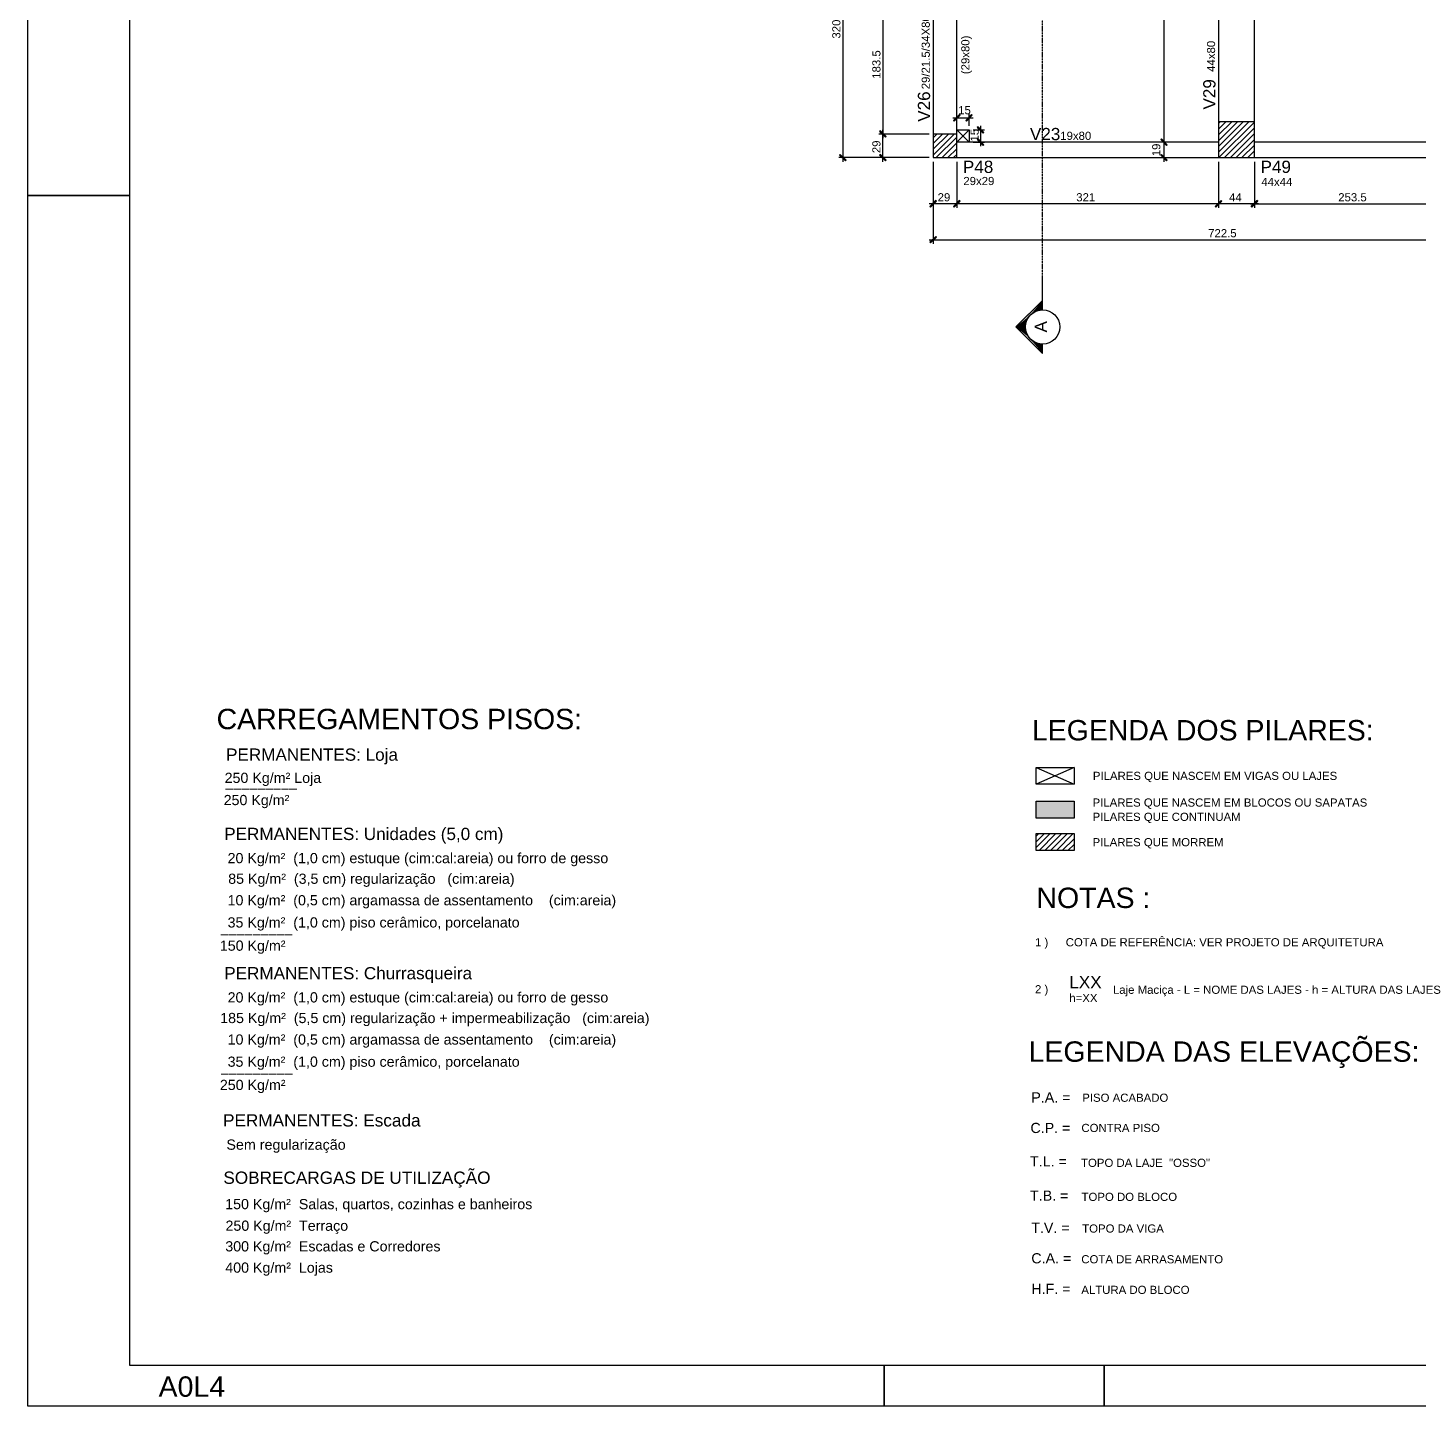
# Model space of a CAD drawing. Extents: x -1789 to 4156, y -3064 to 1391.
# Drawn here: x -1789 to -84, y -3064 to -1373 of the extents above; entities that cross this region are included whole.
import ezdxf

# ---------------------------------------------------------------- set-up
doc = ezdxf.new("R2010")
doc.units = 0
doc.linetypes.add('ESTILO_TQS_0003', pattern=[0.92, 0.3, -0.15, 0.02, -0.15, 0.3])
for name, color, linetype in [('1', 1, 'CONTINUOUS'), ('2', 2, 'CONTINUOUS'), ('3', 3, 'CONTINUOUS'), ('37', 8, 'CONTINUOUS'), ('4', 4, 'CONTINUOUS'), ('5', 5, 'CONTINUOUS'), ('7', 7, 'CONTINUOUS'), ('8', 8, 'CONTINUOUS')]:
    doc.layers.add(name, color=color, linetype=linetype)
doc.styles.add('TQS_ARIAL', font='arial.ttf')

msp = doc.modelspace()

# ---------------------------------------------------------------- linework, layer by layer
at = {"layer": '1', "linetype": 'Continuous'}
for p, q in [((-395.46475, -870.2197), (-395.46475, -1518.7196)), ((-789.20525, -1207.7196), (-789.20525, -1537.7196)), ((-740.06385, -1315.2196), (-740.06385, -1508.7196)), ((-649.4964, -1493.7196), (-649.4964, -1478.94535)), ((-634.4964, -1493.7196), (-634.4964, -1478.94535)), ((-740.06385, -1537.7196), (-740.06385, -1498.7196)), ((-654.4964, -1483.94535), (-629.4964, -1483.94535)), ((-649.4964, -1498.7196), (-634.4964, -1513.7196)), ((-649.4964, -1513.7196), (-634.4964, -1498.7196)), ((-629.4964, -1498.7196), (-615.36075, -1498.7196)), ((-620.36075, -1493.7196), (-620.36075, -1518.7196)), ((-683.4964, -1503.7196), (-745.06385, -1503.7196)), ((-683.4964, -1503.7196), (-745.06385, -1503.7196)), ((-629.4964, -1513.7196), (-615.36075, -1513.7196)), ((-392.2772, -1513.7196), (-400.46475, -1513.7196)), ((-395.46475, -1508.7196), (-395.46475, -1537.7196)), ((-306.4964, -1510.7196), (-306.4964, -1510.7196)), ((-683.4964, -1532.7196), (-794.20525, -1532.7196)), ((-683.4964, -1532.7196), (-745.06385, -1532.7196)), ((-663.9964, -1518.2196), (-663.9964, -1518.2196)), ((-678.4964, -1537.7196), (-678.4964, -1594.3031)), ((-649.4964, -1537.7196), (-649.4964, -1594.3031)), ((-649.4964, -1537.7196), (-649.4964, -1594.3031)), ((-328.4964, -1537.7196), (-328.4964, -1594.3031)), ((-328.4964, -1537.7196), (-328.4964, -1594.3031)), ((-284.4964, -1537.7196), (-284.4964, -1594.3031)), ((-284.4964, -1537.7196), (-284.4964, -1594.3031)), ((-644.4964, -1589.3031), (-683.4964, -1589.3031)), ((-678.4964, -1594.3031), (-678.4964, -1638.3615)), ((-323.4964, -1589.3031), (-654.4964, -1589.3031)), ((-279.4964, -1589.3031), (-333.4964, -1589.3031)), ((-289.4964, -1589.3031), (-25.9964, -1589.3031)), ((-683.4964, -1633.3615), (49.0036, -1633.3615)), ((-551.9822, -2280.4632), (-505.74315, -2301.1686)), ((-505.74315, -2280.4632), (-551.9822, -2301.1686))]:
    msp.add_line(p, q, dxfattribs=at)
for points in [[(2306.3209, -3063.9885), (1381.3209, -3063.9885), (1381.3209, -3013.9885), (1381.3209, -3063.9885), (456.3209, -3063.9885), (456.3209, -3013.9885), (456.3209, -3063.9885), (-468.6791, -3063.9885), (-468.6791, -3013.9885), (-468.6791, -3063.9885), (-738.6791, -3063.9885), (-738.6791, -3013.9885), (-738.6791, -3063.9885), (-1788.6791, -3063.9885), (-1788.6791, -1578.9885), (-1663.6791, -1578.9885), (-1788.6791, -1578.9885), (-1788.6791, -93.9885), (-1663.6791, -93.9885), (-1788.6791, -93.9885), (-1788.6791, 1391.0115)], [(-652.59055, -1487.92335), (-645.44525, -1480.7781), (-646.32915, -1479.8942), (-653.47445, -1487.0395), (-652.59055, -1487.92335)], [(-637.59055, -1487.92335), (-630.44525, -1480.7781), (-631.32915, -1479.8942), (-638.47445, -1487.0395), (-637.59055, -1487.92335)], [(-736.0858, -1506.81375), (-743.2311, -1499.66845), (-744.11495, -1500.55235), (-736.9697, -1507.69765), (-736.0858, -1506.81375)], [(-744.04185, -1500.62545), (-736.8966, -1507.77075), (-736.0127, -1506.88685), (-743.158, -1499.74155), (-744.04185, -1500.62545)], [(-624.33875, -1495.62545), (-617.1935, -1502.77075), (-616.3096, -1501.88685), (-623.4549, -1494.74155), (-624.33875, -1495.62545)], [(-624.33875, -1510.62545), (-617.1935, -1517.77075), (-616.3096, -1516.88685), (-623.4549, -1509.74155), (-624.33875, -1510.62545)], [(-399.4428, -1510.62545), (-392.2975, -1517.77075), (-391.41365, -1516.88685), (-398.5589, -1509.74155), (-399.4428, -1510.62545)], [(-399.4428, -1510.62545), (-392.2975, -1517.77075), (-391.41365, -1516.88685), (-398.5589, -1509.74155), (-399.4428, -1510.62545)], [(-793.18325, -1529.62545), (-786.038, -1536.77075), (-785.1541, -1535.88685), (-792.2994, -1528.74155), (-793.18325, -1529.62545)], [(-736.0858, -1535.81375), (-743.2311, -1528.66845), (-744.11495, -1529.55235), (-736.9697, -1536.69765), (-736.0858, -1535.81375)], [(-399.4428, -1529.62545), (-392.2975, -1536.77075), (-391.41365, -1535.88685), (-398.5589, -1528.74155), (-399.4428, -1529.62545)], [(-675.40225, -1585.3251), (-682.54755, -1592.47035), (-681.66365, -1593.35425), (-674.51835, -1586.209), (-675.40225, -1585.3251)], [(-646.40225, -1585.3251), (-653.54755, -1592.47035), (-652.66365, -1593.35425), (-645.51835, -1586.209), (-646.40225, -1585.3251)], [(-646.40225, -1585.3251), (-653.54755, -1592.47035), (-652.66365, -1593.35425), (-645.51835, -1586.209), (-646.40225, -1585.3251)], [(-325.40225, -1585.3251), (-332.54755, -1592.47035), (-331.66365, -1593.35425), (-324.51835, -1586.209), (-325.40225, -1585.3251)], [(-325.40225, -1585.3251), (-332.54755, -1592.47035), (-331.66365, -1593.35425), (-324.51835, -1586.209), (-325.40225, -1585.3251)], [(-281.40225, -1585.3251), (-288.54755, -1592.47035), (-287.66365, -1593.35425), (-280.51835, -1586.209), (-281.40225, -1585.3251)], [(-287.59055, -1593.28115), (-280.44525, -1586.1359), (-281.32915, -1585.252), (-288.47445, -1592.39725), (-287.59055, -1593.28115)], [(-681.59055, -1637.33955), (-674.44525, -1630.19425), (-675.32915, -1629.3104), (-682.47445, -1636.45565), (-681.59055, -1637.33955)], [(-544.2452, -1707.84115), (-577.04795, -1740.3726), (-544.2452, -1772.904), (-544.2452, -1761.37125), (-545.87055, -1761.30825), (-547.70075, -1761.08495), (-549.6648, -1760.6598), (-551.62355, -1760.03225), (-553.38915, -1759.2758), (-555.139, -1758.32445), (-556.61605, -1757.34035), (-558.08585, -1756.16435), (-559.3631, -1754.94625), (-560.93785, -1753.11225), (-562.35765, -1750.9972), (-563.1897, -1749.43075), (-564.0238, -1747.42595), (-564.68055, -1745.2037), (-565.1156, -1742.69), (-565.24285, -1740.57755), (-565.1862, -1738.81775), (-564.8612, -1736.3822), (-564.35275, -1734.32035), (-563.5332, -1732.07095), (-562.5797, -1730.13595), (-561.46875, -1728.3604), (-560.229, -1726.7542), (-558.67185, -1725.1143), (-556.72295, -1723.48325), (-554.8437, -1722.24485), (-552.76485, -1721.1799), (-550.79085, -1720.4202), (-549.0865, -1719.93965), (-547.30725, -1719.5984), (-545.50735, -1719.4119), (-544.2452, -1719.3739), (-544.2452, -1707.84115)]]:
    msp.add_lwpolyline(points, dxfattribs=at)
for points in [[(-652.59055, -1487.92335), (-646.32915, -1479.8942), (-653.47445, -1487.0395)], [(-652.59055, -1487.92335), (-645.44525, -1480.7781), (-646.32915, -1479.8942)], [(-637.59055, -1487.92335), (-631.32915, -1479.8942), (-638.47445, -1487.0395)], [(-637.59055, -1487.92335), (-630.44525, -1480.7781), (-631.32915, -1479.8942)], [(-736.0858, -1506.81375), (-743.2311, -1499.66845), (-744.11495, -1500.55235)], [(-744.04185, -1500.62545), (-736.0127, -1506.88685), (-743.158, -1499.74155)], [(-744.04185, -1500.62545), (-743.158, -1499.74155), (-744.04185, -1500.62545)], [(-652.59055, -1487.92335), (-653.47445, -1487.0395), (-652.59055, -1487.92335)], [(-637.59055, -1487.92335), (-638.47445, -1487.0395), (-637.59055, -1487.92335)], [(-624.33875, -1495.62545), (-616.3096, -1501.88685), (-623.4549, -1494.74155)], [(-624.33875, -1495.62545), (-623.4549, -1494.74155), (-624.33875, -1495.62545)], [(-624.33875, -1495.62545), (-617.1935, -1502.77075), (-616.3096, -1501.88685)], [(-736.0858, -1506.81375), (-744.11495, -1500.55235), (-736.9697, -1507.69765)], [(-744.04185, -1500.62545), (-736.8966, -1507.77075), (-736.0127, -1506.88685)], [(-736.0858, -1506.81375), (-736.9697, -1507.69765), (-736.0858, -1506.81375)], [(-624.33875, -1510.62545), (-616.3096, -1516.88685), (-623.4549, -1509.74155)], [(-624.33875, -1510.62545), (-623.4549, -1509.74155), (-624.33875, -1510.62545)], [(-624.33875, -1510.62545), (-617.1935, -1517.77075), (-616.3096, -1516.88685)], [(-399.4428, -1510.62545), (-391.41365, -1516.88685), (-398.5589, -1509.74155)], [(-399.4428, -1510.62545), (-398.5589, -1509.74155), (-399.4428, -1510.62545)], [(-399.4428, -1510.62545), (-391.41365, -1516.88685), (-398.5589, -1509.74155)], [(-399.4428, -1510.62545), (-398.5589, -1509.74155), (-399.4428, -1510.62545)], [(-399.4428, -1510.62545), (-392.2975, -1517.77075), (-391.41365, -1516.88685)], [(-399.4428, -1510.62545), (-392.2975, -1517.77075), (-391.41365, -1516.88685)], [(-793.18325, -1529.62545), (-785.1541, -1535.88685), (-792.2994, -1528.74155)], [(-793.18325, -1529.62545), (-792.2994, -1528.74155), (-793.18325, -1529.62545)], [(-793.18325, -1529.62545), (-786.038, -1536.77075), (-785.1541, -1535.88685)], [(-736.0858, -1535.81375), (-743.2311, -1528.66845), (-744.11495, -1529.55235)], [(-736.0858, -1535.81375), (-744.11495, -1529.55235), (-736.9697, -1536.69765)], [(-399.4428, -1529.62545), (-391.41365, -1535.88685), (-398.5589, -1528.74155)], [(-399.4428, -1529.62545), (-398.5589, -1528.74155), (-399.4428, -1529.62545)], [(-399.4428, -1529.62545), (-392.2975, -1536.77075), (-391.41365, -1535.88685)], [(-736.0858, -1535.81375), (-736.9697, -1536.69765), (-736.0858, -1535.81375)], [(-675.40225, -1585.3251), (-682.54755, -1592.47035), (-681.66365, -1593.35425)], [(-675.40225, -1585.3251), (-681.66365, -1593.35425), (-674.51835, -1586.209)], [(-675.40225, -1585.3251), (-674.51835, -1586.209), (-675.40225, -1585.3251)], [(-646.40225, -1585.3251), (-653.54755, -1592.47035), (-652.66365, -1593.35425)], [(-646.40225, -1585.3251), (-653.54755, -1592.47035), (-652.66365, -1593.35425)], [(-646.40225, -1585.3251), (-652.66365, -1593.35425), (-645.51835, -1586.209)], [(-646.40225, -1585.3251), (-652.66365, -1593.35425), (-645.51835, -1586.209)], [(-646.40225, -1585.3251), (-645.51835, -1586.209), (-646.40225, -1585.3251)], [(-646.40225, -1585.3251), (-645.51835, -1586.209), (-646.40225, -1585.3251)], [(-325.40225, -1585.3251), (-332.54755, -1592.47035), (-331.66365, -1593.35425)], [(-325.40225, -1585.3251), (-332.54755, -1592.47035), (-331.66365, -1593.35425)], [(-325.40225, -1585.3251), (-331.66365, -1593.35425), (-324.51835, -1586.209)], [(-325.40225, -1585.3251), (-331.66365, -1593.35425), (-324.51835, -1586.209)], [(-325.40225, -1585.3251), (-324.51835, -1586.209), (-325.40225, -1585.3251)], [(-325.40225, -1585.3251), (-324.51835, -1586.209), (-325.40225, -1585.3251)], [(-281.40225, -1585.3251), (-288.54755, -1592.47035), (-287.66365, -1593.35425)], [(-287.59055, -1593.28115), (-281.32915, -1585.252), (-288.47445, -1592.39725)], [(-281.40225, -1585.3251), (-287.66365, -1593.35425), (-280.51835, -1586.209)], [(-287.59055, -1593.28115), (-280.44525, -1586.1359), (-281.32915, -1585.252)], [(-281.40225, -1585.3251), (-280.51835, -1586.209), (-281.40225, -1585.3251)], [(-287.59055, -1593.28115), (-288.47445, -1592.39725), (-287.59055, -1593.28115)], [(-681.59055, -1637.33955), (-675.32915, -1629.3104), (-682.47445, -1636.45565)], [(-681.59055, -1637.33955), (-682.47445, -1636.45565), (-681.59055, -1637.33955)], [(-681.59055, -1637.33955), (-674.44525, -1630.19425), (-675.32915, -1629.3104)], [(-544.2452, -1707.84115), (-577.04795, -1740.3726), (-560.229, -1726.7542)], [(-544.2452, -1707.84115), (-560.229, -1726.7542), (-558.67185, -1725.1143)], [(-544.2452, -1707.84115), (-558.67185, -1725.1143), (-556.72295, -1723.48325)], [(-544.2452, -1707.84115), (-556.72295, -1723.48325), (-554.8437, -1722.24485)], [(-544.2452, -1707.84115), (-554.8437, -1722.24485), (-552.76485, -1721.1799)], [(-544.2452, -1707.84115), (-552.76485, -1721.1799), (-550.79085, -1720.4202)], [(-544.2452, -1707.84115), (-550.79085, -1720.4202), (-549.0865, -1719.93965)], [(-544.2452, -1707.84115), (-549.0865, -1719.93965), (-547.30725, -1719.5984)], [(-544.2452, -1707.84115), (-547.30725, -1719.5984), (-545.50735, -1719.4119)], [(-544.2452, -1707.84115), (-545.50735, -1719.4119), (-544.2452, -1719.3739)], [(-577.04795, -1740.3726), (-561.46875, -1728.3604), (-560.229, -1726.7542)], [(-577.04795, -1740.3726), (-562.5797, -1730.13595), (-561.46875, -1728.3604)], [(-577.04795, -1740.3726), (-563.5332, -1732.07095), (-562.5797, -1730.13595)], [(-577.04795, -1740.3726), (-564.35275, -1734.32035), (-563.5332, -1732.07095)], [(-577.04795, -1740.3726), (-564.8612, -1736.3822), (-564.35275, -1734.32035)], [(-577.04795, -1740.3726), (-565.1862, -1738.81775), (-564.8612, -1736.3822)], [(-577.04795, -1740.3726), (-565.24285, -1740.57755), (-565.1862, -1738.81775)], [(-577.04795, -1740.3726), (-544.2452, -1772.904), (-560.93785, -1753.11225)], [(-577.04795, -1740.3726), (-560.93785, -1753.11225), (-562.35765, -1750.9972)], [(-577.04795, -1740.3726), (-562.35765, -1750.9972), (-563.1897, -1749.43075)], [(-577.04795, -1740.3726), (-563.1897, -1749.43075), (-564.0238, -1747.42595)], [(-577.04795, -1740.3726), (-564.0238, -1747.42595), (-564.68055, -1745.2037)], [(-577.04795, -1740.3726), (-564.68055, -1745.2037), (-565.1156, -1742.69)], [(-577.04795, -1740.3726), (-565.1156, -1742.69), (-565.24285, -1740.57755)], [(-544.2452, -1772.904), (-559.3631, -1754.94625), (-560.93785, -1753.11225)], [(-544.2452, -1772.904), (-558.08585, -1756.16435), (-559.3631, -1754.94625)], [(-544.2452, -1772.904), (-556.61605, -1757.34035), (-558.08585, -1756.16435)], [(-544.2452, -1772.904), (-555.139, -1758.32445), (-556.61605, -1757.34035)], [(-544.2452, -1772.904), (-553.38915, -1759.2758), (-555.139, -1758.32445)], [(-544.2452, -1772.904), (-551.62355, -1760.03225), (-553.38915, -1759.2758)], [(-544.2452, -1772.904), (-549.6648, -1760.6598), (-551.62355, -1760.03225)], [(-544.2452, -1772.904), (-547.70075, -1761.08495), (-549.6648, -1760.6598)], [(-544.2452, -1772.904), (-545.87055, -1761.30825), (-547.70075, -1761.08495)], [(-544.2452, -1772.904), (-544.2452, -1761.37125), (-545.87055, -1761.30825)]]:
    msp.add_solid(points, dxfattribs=at)
at = {"layer": '2', "linetype": 'Continuous'}
for p, q in [((-649.4964, -1498.7196), (-649.4964, -1498.7196)), ((-634.4964, -1498.7196), (-634.4964, -1498.7196)), ((-634.4964, -1498.7196), (-634.4964, -1498.7196)), ((-328.4964, -1526.02785), (-291.18815, -1488.7196)), ((-328.4964, -1518.9568), (-298.2592, -1488.7196)), ((-328.4964, -1511.8857), (-305.3303, -1488.7196)), ((-328.4964, -1504.81465), (-312.40135, -1488.7196)), ((-328.4964, -1497.7436), (-319.4724, -1488.7196)), ((-328.4964, -1490.6725), (-326.5435, -1488.7196)), ((-328.1171, -1532.7196), (-284.4964, -1489.0989)), ((-321.046, -1532.7196), (-284.4964, -1496.17)), ((-678.4964, -1529.54555), (-652.67045, -1503.7196)), ((-678.4964, -1522.47445), (-659.74155, -1503.7196)), ((-678.4964, -1515.4034), (-666.8126, -1503.7196)), ((-678.4964, -1508.33235), (-673.88365, -1503.7196)), ((-678.4964, -1503.7196), (-678.4964, -1503.7196)), ((-678.4964, -1503.7196), (-678.4964, -1503.7196)), ((-674.5994, -1532.7196), (-649.4964, -1507.6166)), ((-667.52835, -1532.7196), (-649.4964, -1514.68765)), ((-634.4964, -1513.7196), (-634.4964, -1513.7196)), ((-395.46475, -1513.7196), (-395.46475, -1513.7196)), ((-387.2772, -1513.7196), (-387.2772, -1513.7196)), ((-313.97495, -1532.7196), (-284.4964, -1503.24105)), ((-306.90385, -1532.7196), (-284.4964, -1510.3121)), ((-299.8328, -1532.7196), (-284.4964, -1517.3832)), ((-678.4964, -1532.7196), (-678.4964, -1532.7196)), ((-678.4964, -1532.7196), (-678.4964, -1532.7196)), ((-678.4964, -1532.7196), (-678.4964, -1532.7196)), ((-660.45725, -1532.7196), (-649.4964, -1521.75875)), ((-653.3862, -1532.7196), (-649.4964, -1528.8298)), ((-649.4964, -1532.7196), (-649.4964, -1532.7196)), ((-649.4964, -1532.7196), (-649.4964, -1532.7196)), ((-395.46475, -1532.7196), (-395.46475, -1532.7196)), ((-328.4964, -1532.7196), (-328.4964, -1532.7196)), ((-328.4964, -1532.7196), (-328.4964, -1532.7196)), ((-292.76175, -1532.7196), (-284.4964, -1524.45425)), ((-285.69065, -1532.7196), (-284.4964, -1531.52535)), ((-284.4964, -1532.7196), (-284.4964, -1532.7196)), ((-284.4964, -1532.7196), (-284.4964, -1532.7196)), ((-678.4964, -1589.3031), (-678.4964, -1589.3031)), ((-544.2452, -1719.3739), (-544.2452, -1684.3231)), ((-544.2452, -1707.84115), (-577.04795, -1740.3726)), ((-577.04795, -1740.3726), (-544.2452, -1772.904)), ((-544.2452, -1772.904), (-544.2452, -1761.37125)), ((-551.9822, -2378.8387), (-534.9173, -2361.7738)), ((-551.9822, -2371.7676), (-541.9884, -2361.7738)), ((-551.9822, -2364.69655), (-549.05945, -2361.7738)), ((-548.5517, -2382.4793), (-527.84625, -2361.7738)), ((-541.48065, -2382.4793), (-520.7752, -2361.7738)), ((-534.4096, -2382.4793), (-513.7041, -2361.7738)), ((-527.3385, -2382.4793), (-506.63305, -2361.7738)), ((-520.26745, -2382.4793), (-505.74315, -2367.95495)), ((-513.1964, -2382.4793), (-505.74315, -2375.02605)), ((-506.1253, -2382.4793), (-505.74315, -2382.0971))]:
    msp.add_line(p, q, dxfattribs=at)
msp.add_circle((-544.2452, -1740.3726), 20.99865, dxfattribs=at)
at = {"layer": '3', "linetype": 'Continuous'}
for points in [[(-678.4964, -1320.2196), (-678.4964, -1503.7196)], [(-649.4964, -1503.7196), (-649.4964, -1320.2196)], [(-328.4964, -1320.2196), (-328.4964, -1488.7196)], [(-284.4964, -1488.7196), (-284.4964, -1320.2196)], [(-649.4964, -1498.7196), (-634.4964, -1498.7196), (-634.4964, -1513.7196), (-649.4964, -1513.7196), (-649.4964, -1498.7196)], [(-328.4964, -1513.7196), (-649.4964, -1513.7196)], [(34.0036, -1513.7196), (-284.4964, -1513.7196)], [(-649.4964, -1532.7196), (-328.4964, -1532.7196)], [(-284.4964, -1532.7196), (44.0036, -1532.7196)]]:
    msp.add_lwpolyline(points, dxfattribs=at)
at = {"layer": '37', "linetype": 'Continuous'}
for points in [[(-551.9822, -2322.108), (-505.74315, -2322.108), (-505.74315, -2342.81345)], [(-551.9822, -2322.108), (-505.74315, -2342.81345), (-551.9822, -2342.81345)], [(-551.9822, -2322.108), (-551.9822, -2342.81345), (-551.9822, -2322.108)]]:
    msp.add_solid(points, dxfattribs=at)
at = {"layer": '5', "linetype": 'Continuous'}
for points in [[(-328.4964, -1532.7196), (-284.4964, -1532.7196), (-284.4964, -1488.7196), (-328.4964, -1488.7196), (-328.4964, -1532.7196)], [(-678.4964, -1532.7196), (-649.4964, -1532.7196), (-649.4964, -1503.7196), (-678.4964, -1503.7196), (-678.4964, -1532.7196)], [(-551.9822, -2280.4632), (-505.74315, -2280.4632), (-505.74315, -2301.1686), (-551.9822, -2301.1686), (-551.9822, -2280.4632)], [(-551.9822, -2322.108), (-505.74315, -2322.108), (-505.74315, -2342.81345), (-551.9822, -2342.81345), (-551.9822, -2322.108)], [(-551.9822, -2361.7738), (-505.74315, -2361.7738), (-505.74315, -2382.4793), (-551.9822, -2382.4793), (-551.9822, -2361.7738)]]:
    msp.add_lwpolyline(points, dxfattribs=at)
at = {"layer": '7', "linetype": 'Continuous'}
msp.add_lwpolyline([(-1663.6791, 1341.0115), (4106.3209, 1341.0115), (4106.3209, -3013.9885), (-1663.6791, -3013.9885), (-1663.6791, 1341.0115)], dxfattribs=at)
at = {"layer": '8', "linetype": 'ESTILO_TQS_0003'}
msp.add_line((-544.2452, -1684.3231), (-544.2452, 1006.88655), dxfattribs=at)

# ---------------------------------------------------------------- texts
at = {"layer": '1', "linetype": 'Continuous', "style": 'TQS_ARIAL'}
msp.add_text('A', height=15, rotation=90, dxfattribs=at).set_placement((-538.8718, -1747.11825))
for s, height, p in [('_________', 12.5, (-1546.154, -2304.26955)), ('_________', 12.5, (-1551.72125, -2482.8379)), ('_________', 12.5, (-1551.6802, -2653.63885)), ('A0L4', 25, (-1628.3037, -3052.43995))]:
    msp.add_text(s, height=height, dxfattribs=at).set_placement(p)
at = {"layer": '2', "linetype": 'Continuous', "style": 'TQS_ARIAL'}
for s, p in [('29/21.5/34X80/250/200', (-682.5591, -1448.86055)), ('320', (-792.20525, -1386.7196)), ('(29x80)', (-633.9863, -1430.3452)), ('44x80', (-332.71225, -1427.47795)), ('183.5', (-743.06385, -1435.9696)), ('15', (-622.6434, -1512.96795)), ('29', (-743.06385, -1527.2196)), ('19', (-399.87085, -1531.00805))]:
    msp.add_text(s, height=10, rotation=90, dxfattribs=at).set_placement(p)
for s, height, p in [('15', 10, (-647.8399, -1479.49875)), ('19x80', 10, (-522.63065, -1510.92525)), ('29x29', 10, (-641.4582, -1566.3649)), ('44x44', 10, (-276.09175, -1567.46815)), ('29', 10, (-672.9964, -1586.3031)), ('321', 10, (-502.9964, -1586.3031)), ('44', 10, (-315.4964, -1586.3031)), ('253.5', 10, (-181.7464, -1586.3031)), ('722.5', 10, (-341.2464, -1630.3615)), ('250 Kg/m² Loja', 12.5, (-1547.31695, -2299.5807)), ('PILARES QUE NASCEM EM VIGAS OU LAJES', 10, (-482.6209, -2295.90755)), ('250 Kg/m² ', 12.5, (-1548.5196, -2326.8245)), ('PILARES QUE NASCEM EM BLOCOS OU SAPATAS', 10, (-482.9693, -2328.6329)), ('PILARES QUE CONTINUAM', 10, (-482.9693, -2346.1329)), ('PILARES QUE MORREM', 10, (-482.9693, -2377.27915)), ('20 Kg/m²  (1,0 cm) estuque (cim:cal:areia) ou forro de gesso ', 12.5, (-1543.68515, -2398.0089)), ('85 Kg/m²  (3,5 cm) regularização   (cim:areia)', 12.5, (-1542.9456, -2423.33155)), ('10 Kg/m²  (0,5 cm) argamassa de assentamento    (cim:areia)', 12.5, (-1543.68515, -2449.7001)), ('35 Kg/m²  (1,0 cm) piso cerâmico, porcelanato', 12.5, (-1543.68515, -2476.899)), ('COTA DE REFERÊNCIA: VER PROJETO DE ARQUITETURA', 10, (-515.90915, -2499.99935)), ('150 Kg/m² ', 12.5, (-1553.20365, -2505.39285)), ('1 )', 10, (-553.5842, -2499.99935)), ('20 Kg/m²  (1,0 cm) estuque (cim:cal:areia) ou forro de gesso ', 12.5, (-1543.6441, -2568.8099)), ('2 )', 10, (-553.5842, -2557.6065)), ('Laje Maciça - L = NOME DAS LAJES - h = ALTURA DAS LAJES', 10, (-458.00385, -2558.22805)), ('h=XX', 10, (-511.502, -2568.35825)), ('185 Kg/m²  (5,5 cm) regularização + impermeabilização   (cim:areia)', 12.5, (-1552.7452, -2594.1325)), ('10 Kg/m²  (0,5 cm) argamassa de assentamento    (cim:areia)', 12.5, (-1543.6441, -2620.50105)), ('35 Kg/m²  (1,0 cm) piso cerâmico, porcelanato', 12.5, (-1543.6441, -2647.69995)), ('250 Kg/m² ', 12.5, (-1553.1626, -2676.1938)), ('PISO ACABADO', 10, (-495.6339, -2690.65995)), ('CONTRA PISO', 10, (-496.6706, -2727.7194)), ('Sem regularização', 12.5625, (-1545.17645, -2749.4782)), ('TOPO DA LAJE  "OSSO"', 10, (-497.12095, -2770.49375)), ('150 Kg/m²  Salas, quartos, cozinhas e banheiros', 12.5, (-1546.61285, -2822.38655)), ('TOPO DO BLOCO', 10, (-496.50145, -2812.24205)), ('250 Kg/m²  Terraço', 12.5, (-1546.27045, -2848.8519)), ('TOPO DA VIGA', 10, (-495.6987, -2851.09065)), ('300 Kg/m²  Escadas e Corredores', 12.5, (-1546.5176, -2874.16575)), ('COTA DE ARRASAMENTO', 10, (-496.77875, -2888.781)), ('400 Kg/m²  Lojas', 12.5, (-1546.5176, -2900.27165)), ('ALTURA DO BLOCO', 10, (-496.77875, -2926.30265))]:
    msp.add_text(s, height=height, dxfattribs=at).set_placement(p)
at = {"layer": '4', "linetype": 'Continuous', "style": 'TQS_ARIAL'}
for s, p in [('V29', (-332.2464, -1473.7196)), ('V26', (-682.2464, -1488.7196))]:
    msp.add_text(s, height=15, rotation=90, dxfattribs=at).set_placement(p)
for s, height, p in [('V23', 15, (-559.7858, -1511.23855)), ('P48', 15, (-641.9964, -1551.4696)), ('P49', 15, (-276.9964, -1551.4696)), ('PERMANENTES: Loja', 15, (-1545.54695, -2272.3518)), ('PERMANENTES: Unidades (5,0 cm)', 15, (-1547.7812, -2369.62575)), ('PERMANENTES: Churrasqueira', 15, (-1547.74015, -2540.4267)), ('LXX', 15, (-511.502, -2551.35825)), ('PERMANENTES: Escada', 15.075, (-1549.29295, -2720.9531)), ('SOBRECARGAS DE UTILIZAÇÃO', 15.075, (-1548.8888, -2791.2898))]:
    msp.add_text(s, height=height, dxfattribs=at).set_placement(p)
at = {"layer": '5', "linetype": 'Continuous', "style": 'TQS_ARIAL'}
for s, height, p in [('CARREGAMENTOS PISOS:', 25, (-1557.19865, -2233.67405)), ('LEGENDA DOS PILARES:', 25, (-557.42135, -2247.4569)), ('NOTAS :', 25, (-551.77985, -2453.0245)), ('LEGENDA DAS ELEVAÇÕES:', 25, (-561.466, -2641.576)), ('P.A. =', 12.5, (-558.07715, -2691.5416)), ('C.P. =', 12.5, (-559.17575, -2728.97275)), ('T.L. =', 12.5, (-559.6261, -2769.91965)), ('T.B. =', 12.5, (-559.6261, -2811.97765)), ('T.V. =', 12.5, (-558.20385, -2851.44575)), ('C.A. =', 12.5, (-558.04495, -2888.82635)), ('H.F. =', 12.5, (-558.04495, -2926.348))]:
    msp.add_text(s, height=height, dxfattribs=at).set_placement(p)

doc.saveas('drawing.dxf')
